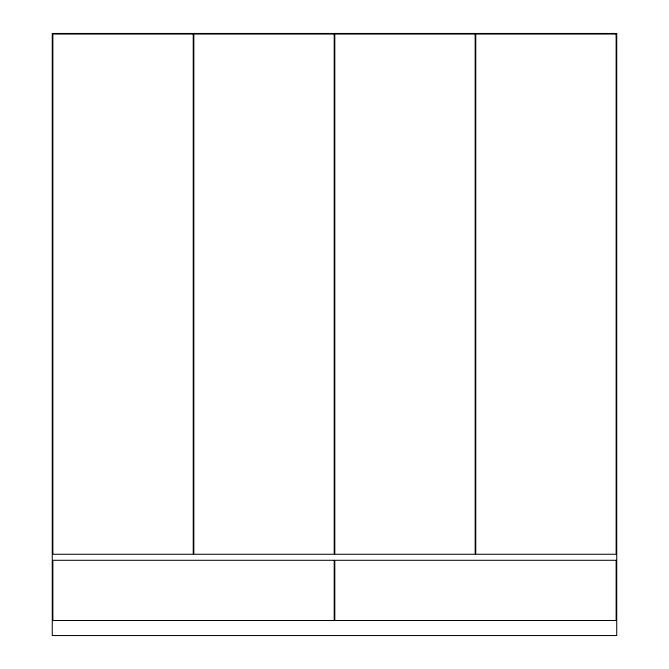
<?xml version="1.0" encoding="UTF-8"?>
<svg xmlns="http://www.w3.org/2000/svg" width="669" height="669" viewBox="0 0 669 669"><rect width="100%" height="100%" fill="white"/><g stroke="black" fill="none" stroke-linecap="round" stroke-linejoin="round"><path stroke-width="1" d="M616.734 33.45L52.266 33.45L52.266 635.55L616.734 635.55L616.734 33.45M193.232 34.052L52.868 34.052L52.868 554.266L193.232 554.266L193.232 34.052M334.199 34.052L193.834 34.052L193.834 554.266L334.199 554.266L334.199 34.052M475.166 34.052L334.801 34.052L334.801 554.266L475.166 554.266L475.166 34.052M616.132 34.052L475.768 34.052L475.768 554.266L616.132 554.266L616.132 34.052M334.199 560.288L52.868 560.288L52.868 620.498L334.199 620.498L334.199 560.288M616.132 560.288L334.801 560.288L334.801 620.498L616.132 620.498L616.132 560.288"/></g></svg>
